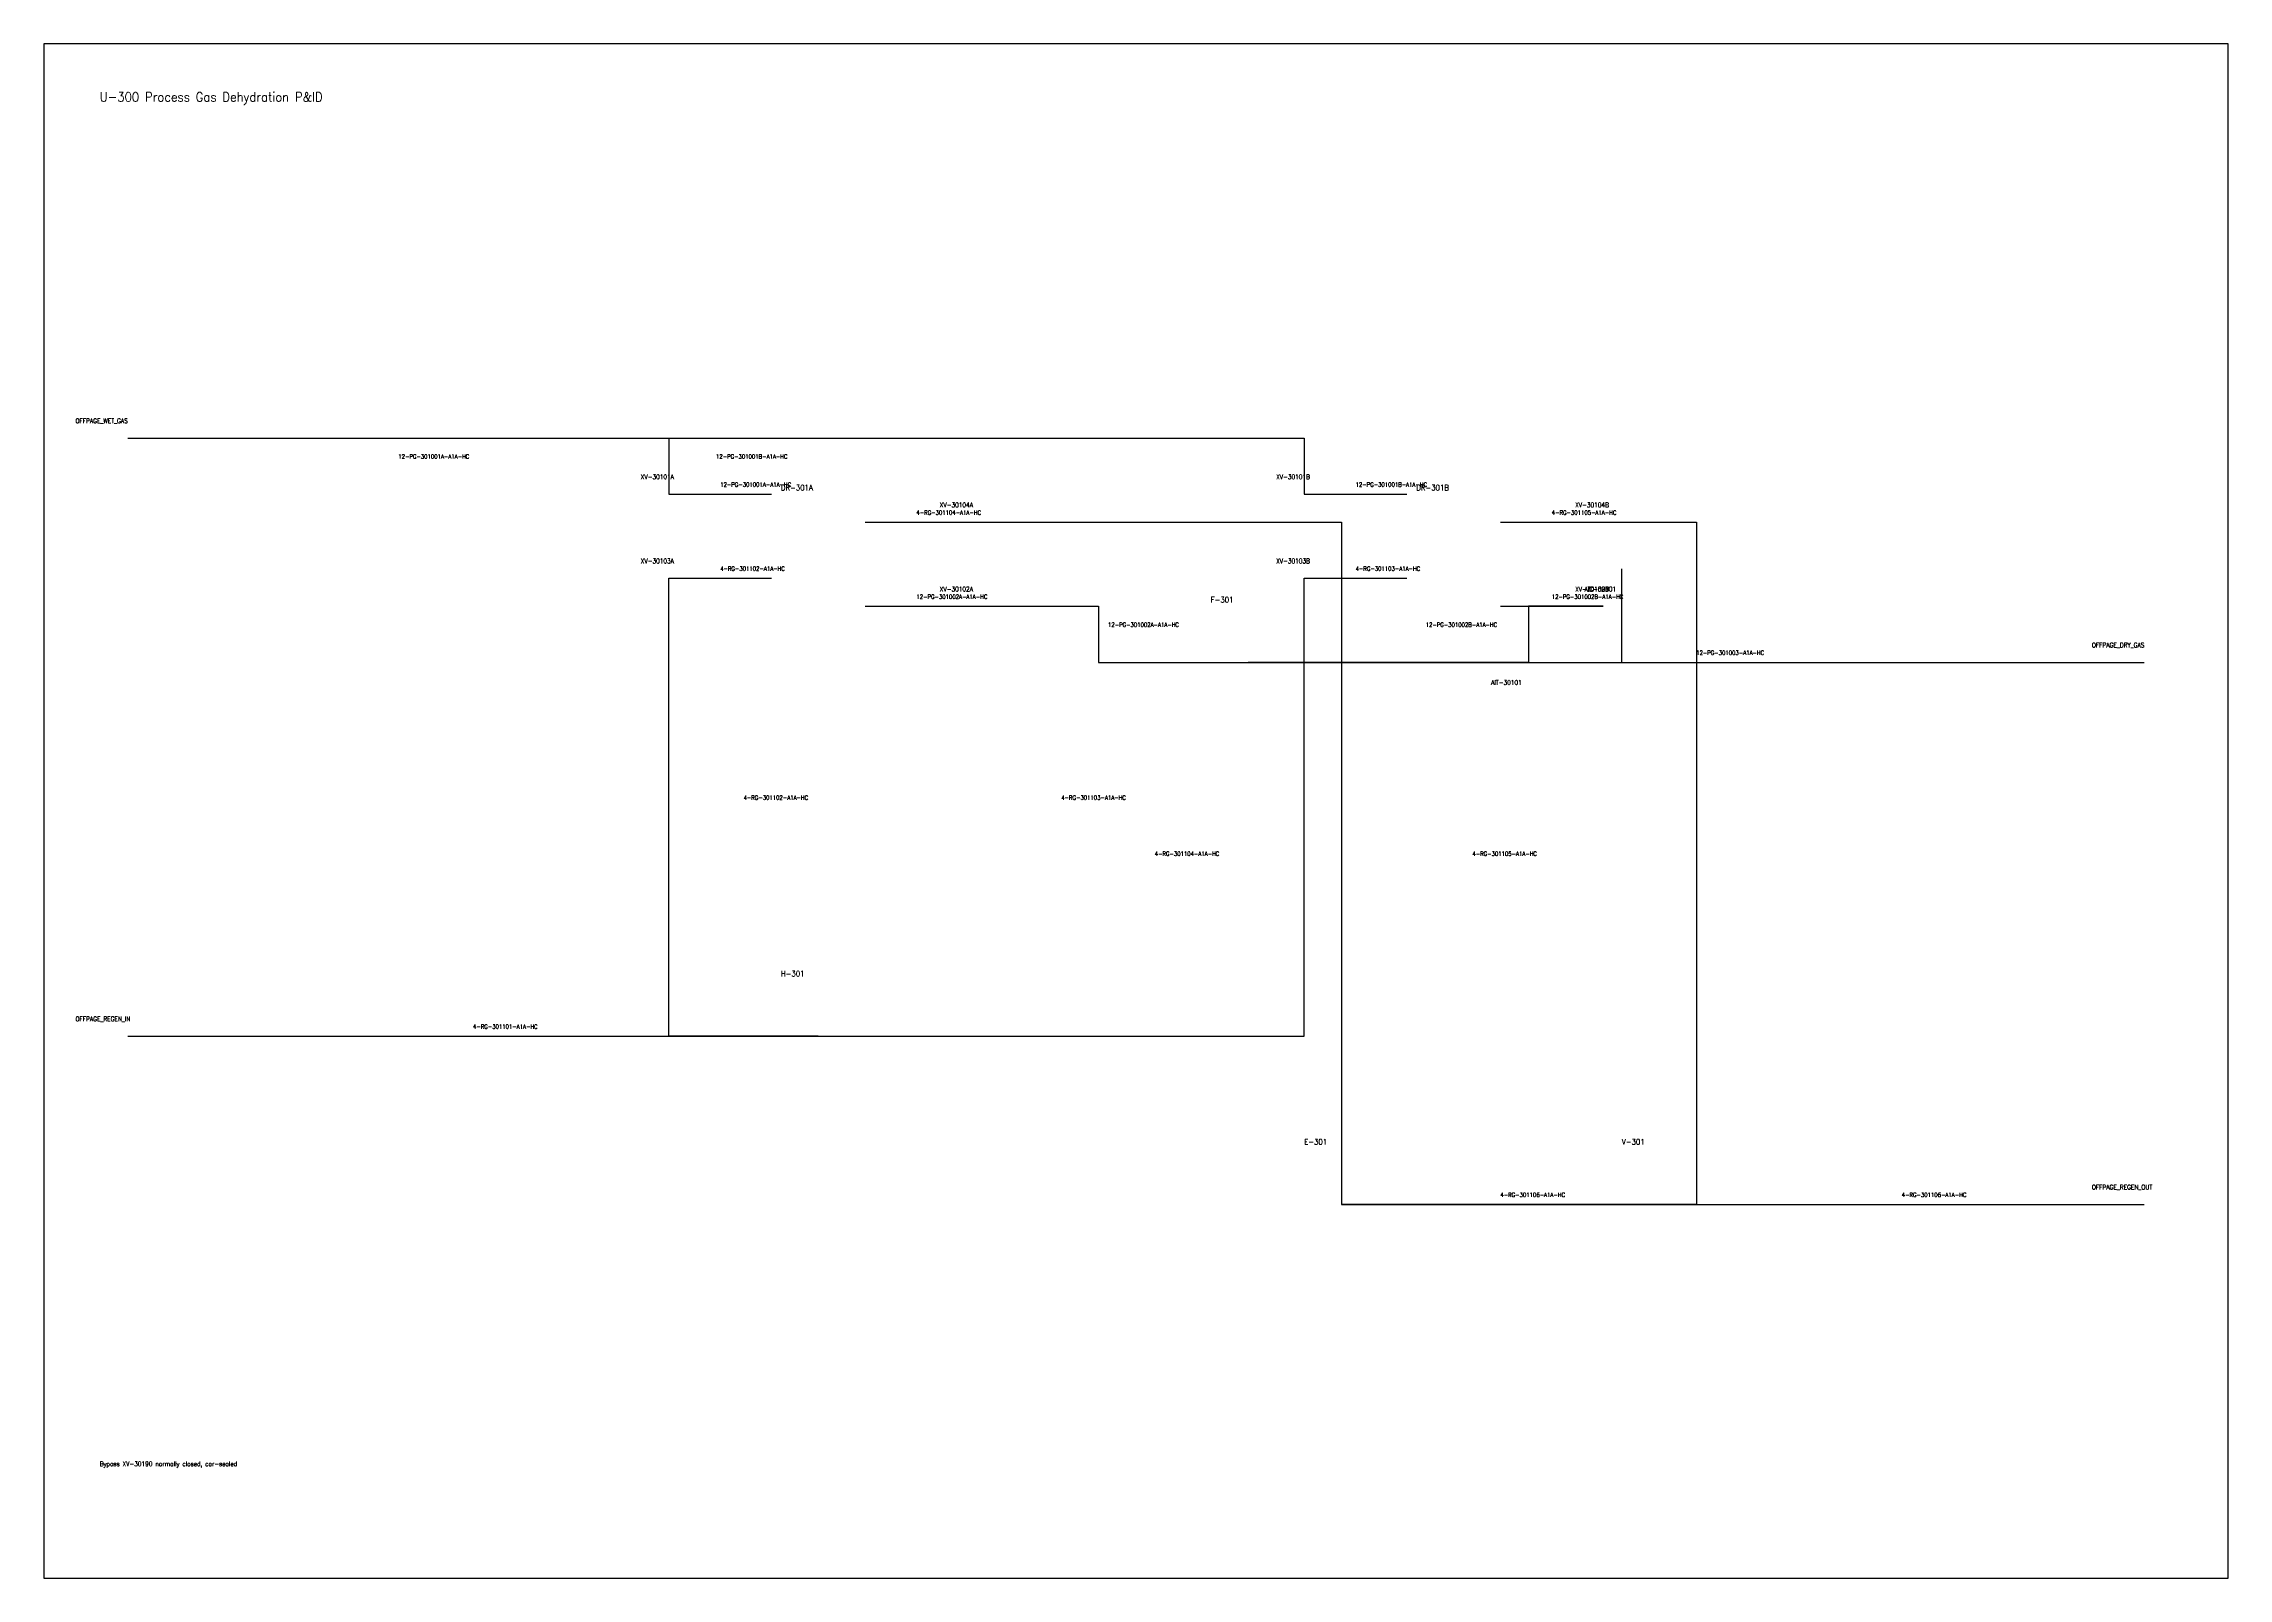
# Model space of a CAD drawing. Header units: metres. Extents: x 10 to 1179, y 10 to 831.
import ezdxf

# ---------------------------------------------------------------- set-up
doc = ezdxf.new("R2010")
doc.units = ezdxf.units.M
for name, color, linetype in [('BORDER', 7, 'CONTINUOUS'), ('PROCESS_MAJOR', 7, 'CONTINUOUS'), ('SIGNAL_ELECTRIC', 7, 'CONTINUOUS'), ('TEXT', 7, 'CONTINUOUS')]:
    doc.layers.add(name, color=color, linetype=linetype)
doc.styles.get("Standard").update_dxf_attribs({"font": 'STANDARD'})

msp = doc.modelspace()

# ---------------------------------------------------------------- linework, layer by layer
at = {"layer": 'BORDER'}
msp.add_lwpolyline([(10, 10), (1179, 10), (1179, 831), (10, 831), (10, 10)], dxfattribs=at)
at = {"layer": 'PROCESS_MAJOR'}
for points in [[(55, 620), (344.5, 620), (344.5, 590)], [(55, 620), (684.5, 620), (684.5, 590)], [(344.5, 590), (399.5, 590)], [(684.5, 590), (739.5, 590)], [(449.5, 575), (504.5, 575)], [(504.5, 575), (704.5, 575), (704.5, 210)], [(844.5, 575), (894.5, 575), (894.5, 210), (704.5, 210)], [(789.5, 575), (844.5, 575)], [(424.5, 300), (344.5, 300), (344.5, 545)], [(344.5, 545), (399.5, 545)], [(424.5, 300), (684.5, 300), (684.5, 545)], [(684.5, 545), (739.5, 545)], [(449.5, 530), (504.5, 530)], [(504.5, 530), (574.5, 530), (574.5, 500), (654.5, 500)], [(844.5, 530), (804.5, 530), (804.5, 500), (654.5, 500)], [(789.5, 530), (844.5, 530)], [(654.5, 500), (1134, 500)], [(55, 300), (424.5, 300)], [(704.5, 210), (874.5, 210)], [(874.5, 210), (1134, 210)]]:
    msp.add_lwpolyline(points, dxfattribs=at)
at = {"layer": 'SIGNAL_ELECTRIC'}
msp.add_lwpolyline([(804.5, 500), (854.5, 500), (854.5, 550)], dxfattribs=at)

# ---------------------------------------------------------------- texts
at = {"layer": 'TEXT'}
for s, height, p in [('U-300 Process Gas Dehydration P&ID', 5, (40, 800)), ('OFFPAGE_WET_GAS', 2.5, (27, 628)), ('12-PG-301001A-A1A-HC', 2.3, (199.75, 609)), ('12-PG-301001B-A1A-HC', 2.3, (369.75, 609)), ('XV-30101A', 2.5, (329.5, 598)), ('12-PG-301001A-A1A-HC', 2.3, (372, 594)), ('XV-30101B', 2.5, (669.5, 598)), ('12-PG-301001B-A1A-HC', 2.3, (712, 594)), ('DR-301A', 3, (404.5, 592)), ('XV-30104A', 2.5, (489.5, 583)), ('DR-301B', 3, (744.5, 592)), ('XV-30104B', 2.5, (829.5, 583)), ('4-RG-301104-A1A-HC', 2.3, (477, 579)), ('4-RG-301105-A1A-HC', 2.3, (817, 579)), ('XV-30103A', 2.5, (329.5, 553)), ('4-RG-301102-A1A-HC', 2.3, (372, 549)), ('XV-30103B', 2.5, (669.5, 553)), ('4-RG-301103-A1A-HC', 2.3, (712, 549)), ('XV-30102A', 2.5, (489.5, 538)), ('XV-30102B', 2.5, (829.5, 538)), ('AIC-30101', 2.5, (834.5, 538)), ('12-PG-301002A-A1A-HC', 2.3, (477, 534)), ('F-301', 3, (634.5, 532)), ('12-PG-301002B-A1A-HC', 2.3, (817, 534)), ('12-PG-301002A-A1A-HC', 2.3, (579.5, 519)), ('12-PG-301002B-A1A-HC', 2.3, (749.5, 519)), ('12-PG-301003-A1A-HC', 2.3, (894.25, 504)), ('OFFPAGE_DRY_GAS', 2.5, (1106, 508)), ('AIT-30101', 2.5, (784.5, 488)), ('4-RG-301102-A1A-HC', 2.3, (384.5, 426.5)), ('4-RG-301103-A1A-HC', 2.3, (554.5, 426.5)), ('4-RG-301104-A1A-HC', 2.3, (604.5, 396.5)), ('4-RG-301105-A1A-HC', 2.3, (774.5, 396.5)), ('H-301', 3, (404.5, 332)), ('OFFPAGE_REGEN_IN', 2.5, (27, 308)), ('4-RG-301101-A1A-HC', 2.3, (239.75, 304)), ('E-301', 3, (684.5, 242)), ('V-301', 3, (854.5, 242)), ('4-RG-301106-A1A-HC', 2.3, (789.5, 214)), ('4-RG-301106-A1A-HC', 2.3, (1004.25, 214)), ('OFFPAGE_REGEN_OUT', 2.5, (1106, 218)), ('Bypass XV-30190 normally closed, car-sealed', 2.5, (40, 70))]:
    msp.add_text(s, height=height, dxfattribs=at).set_placement(p)

doc.saveas('drawing.dxf')
